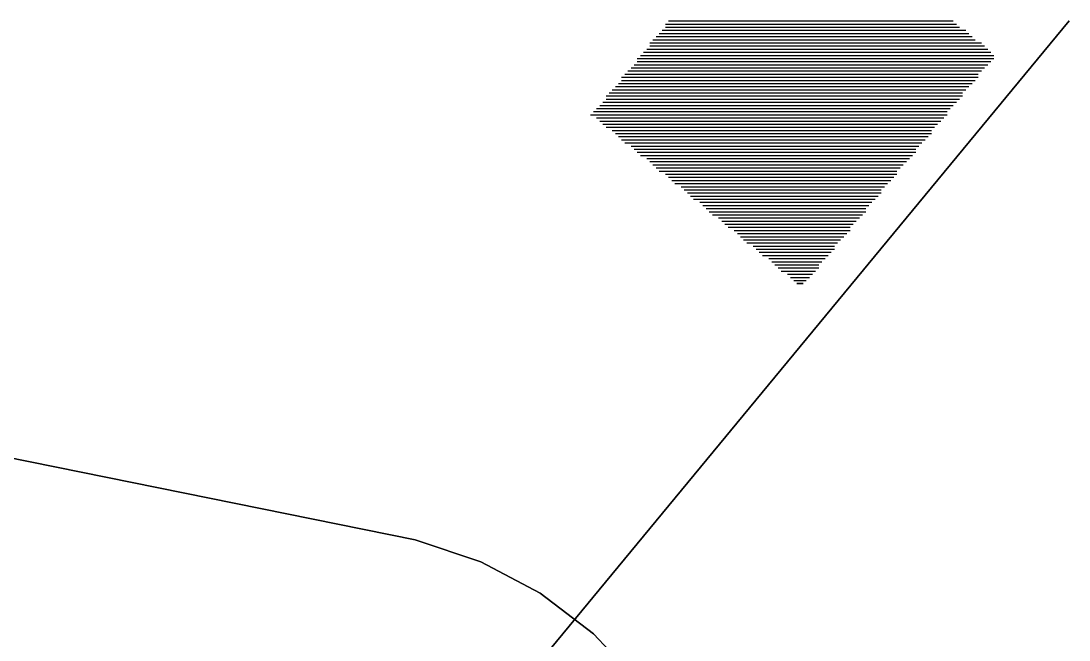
# Model space of a CAD drawing. Extents: x 1 to 210, y 1 to 298.
# Drawn here: x 148.67 to 177.04, y 239.61 to 256.37 of the extents above; entities that cross this region are included whole.
import ezdxf

# ---------------------------------------------------------------- set-up
doc = ezdxf.new("R2010")
doc.units = 0

msp = doc.modelspace()

# ---------------------------------------------------------------- linework, layer by layer
at = {"layer": 'P00000'}
msp.add_lwpolyline([(159.342664, 242.315991), (161.120667, 241.723327), (159.342664, 242.315991)], dxfattribs=at)
at = {"layer": 'P00001'}
msp.add_lwpolyline([(161.120667, 241.723327), (162.729333, 240.876662), (161.120667, 241.723327)], dxfattribs=at)
at = {"layer": 'P00002'}
msp.add_lwpolyline([(162.729333, 240.876662), (164.168661, 239.775992), (162.729333, 240.876662)], dxfattribs=at)
at = {"layer": 'P00003'}
msp.add_lwpolyline([(164.168661, 239.775992), (165.438664, 238.421327), (164.168661, 239.775992)], dxfattribs=at)
at = {"layer": 'P00015'}
msp.add_lwpolyline([(111.336669, 252.05266), (159.342664, 242.315991), (111.336669, 252.05266)], dxfattribs=at)
at = {"layer": 'P00124'}
msp.add_lwpolyline([(158.580663, 234.018661), (177.037999, 256.370659), (158.580663, 234.018661)], dxfattribs=at)
at = {"layer": 'P01262'}
msp.add_lwpolyline([(166.200665, 256.370659), (173.90533, 256.370659)], dxfattribs=at)
at = {"layer": 'P01263'}
msp.add_lwpolyline([(166.115991, 256.285993), (173.989994, 256.285993)], dxfattribs=at)
at = {"layer": 'P01264'}
msp.add_lwpolyline([(166.115991, 256.201327), (174.074668, 256.201327)], dxfattribs=at)
at = {"layer": 'P01265'}
msp.add_lwpolyline([(166.031328, 256.116659), (174.243994, 256.116659)], dxfattribs=at)
at = {"layer": 'P01266'}
msp.add_lwpolyline([(165.946665, 256.031993), (174.328668, 256.031993)], dxfattribs=at)
at = {"layer": 'P01267'}
msp.add_lwpolyline([(165.862001, 255.947327), (174.413331, 255.947327)], dxfattribs=at)
at = {"layer": 'P01268'}
msp.add_lwpolyline([(165.777327, 255.862661), (174.497994, 255.862661)], dxfattribs=at)
at = {"layer": 'P01269'}
msp.add_lwpolyline([(165.692664, 255.777992), (174.667332, 255.777992)], dxfattribs=at)
at = {"layer": 'P01270'}
msp.add_lwpolyline([(165.692664, 255.693326), (174.751995, 255.693326)], dxfattribs=at)
at = {"layer": 'P01271'}
msp.add_lwpolyline([(165.608001, 255.60866), (174.836658, 255.60866)], dxfattribs=at)
at = {"layer": 'P01272'}
msp.add_lwpolyline([(165.523327, 255.523995), (174.921332, 255.523995)], dxfattribs=at)
at = {"layer": 'P01273'}
msp.add_lwpolyline([(165.438664, 255.439326), (175.005995, 255.439326)], dxfattribs=at)
at = {"layer": 'P01274'}
msp.add_lwpolyline([(165.354, 255.35466), (175.005995, 255.35466)], dxfattribs=at)
at = {"layer": 'P01275'}
msp.add_lwpolyline([(165.354, 255.269994), (174.921332, 255.269994)], dxfattribs=at)
at = {"layer": 'P01276'}
msp.add_lwpolyline([(165.269326, 255.185325), (174.836658, 255.185325)], dxfattribs=at)
at = {"layer": 'P01277'}
msp.add_lwpolyline([(165.184663, 255.10066), (174.751995, 255.10066)], dxfattribs=at)
at = {"layer": 'P01278'}
msp.add_lwpolyline([(165.1, 255.015994), (174.667332, 255.015994)], dxfattribs=at)
at = {"layer": 'P01279'}
msp.add_lwpolyline([(165.015326, 254.931328), (174.582658, 254.931328)], dxfattribs=at)
at = {"layer": 'P01280'}
msp.add_lwpolyline([(164.930663, 254.846659), (174.582658, 254.846659)], dxfattribs=at)
at = {"layer": 'P01281'}
msp.add_lwpolyline([(164.930663, 254.761993), (174.497994, 254.761993)], dxfattribs=at)
at = {"layer": 'P01282'}
msp.add_lwpolyline([(164.846, 254.677327), (174.413331, 254.677327)], dxfattribs=at)
at = {"layer": 'P01283'}
msp.add_lwpolyline([(164.761326, 254.592659), (174.328668, 254.592659)], dxfattribs=at)
at = {"layer": 'P01284'}
msp.add_lwpolyline([(164.676662, 254.507993), (174.243994, 254.507993)], dxfattribs=at)
at = {"layer": 'P01285'}
msp.add_lwpolyline([(164.591999, 254.423327), (174.159331, 254.423327)], dxfattribs=at)
at = {"layer": 'P01286'}
msp.add_lwpolyline([(164.507325, 254.338661), (174.159331, 254.338661)], dxfattribs=at)
at = {"layer": 'P01287'}
msp.add_lwpolyline([(164.507325, 254.253992), (174.074668, 254.253992)], dxfattribs=at)
at = {"layer": 'P01288'}
msp.add_lwpolyline([(164.422662, 254.169326), (173.989994, 254.169326)], dxfattribs=at)
at = {"layer": 'P01289'}
msp.add_lwpolyline([(164.337999, 254.084661), (173.90533, 254.084661)], dxfattribs=at)
at = {"layer": 'P01290'}
msp.add_lwpolyline([(164.253325, 253.999992), (173.820667, 253.999992)], dxfattribs=at)
at = {"layer": 'P01291'}
msp.add_lwpolyline([(164.168661, 253.915326), (173.735993, 253.915326)], dxfattribs=at)
at = {"layer": 'P01292'}
msp.add_lwpolyline([(164.083998, 253.83066), (173.735993, 253.83066)], dxfattribs=at)
at = {"layer": 'P01293'}
msp.add_lwpolyline([(164.253325, 253.745994), (173.65133, 253.745994)], dxfattribs=at)
at = {"layer": 'P01294'}
msp.add_lwpolyline([(164.337999, 253.661326), (173.566667, 253.661326)], dxfattribs=at)
at = {"layer": 'P01295'}
msp.add_lwpolyline([(164.422662, 253.57666), (173.481993, 253.57666)], dxfattribs=at)
at = {"layer": 'P01296'}
msp.add_lwpolyline([(164.507325, 253.491994), (173.397329, 253.491994)], dxfattribs=at)
at = {"layer": 'P01297'}
msp.add_lwpolyline([(164.676662, 253.407328), (173.312666, 253.407328)], dxfattribs=at)
at = {"layer": 'P01298'}
msp.add_lwpolyline([(164.761326, 253.322659), (173.312666, 253.322659)], dxfattribs=at)
at = {"layer": 'P01299'}
msp.add_lwpolyline([(164.846, 253.237993), (173.227992, 253.237993)], dxfattribs=at)
at = {"layer": 'P01300'}
msp.add_lwpolyline([(164.930663, 253.153327), (173.143329, 253.153327)], dxfattribs=at)
at = {"layer": 'P01301'}
msp.add_lwpolyline([(165.015326, 253.068659), (173.058666, 253.068659)], dxfattribs=at)
at = {"layer": 'P01302'}
msp.add_lwpolyline([(165.184663, 252.983993), (172.973992, 252.983993)], dxfattribs=at)
at = {"layer": 'P01303'}
msp.add_lwpolyline([(165.269326, 252.899324), (172.889329, 252.899324)], dxfattribs=at)
at = {"layer": 'P01304'}
msp.add_lwpolyline([(165.354, 252.814661), (172.889329, 252.814661)], dxfattribs=at)
at = {"layer": 'P01305'}
msp.add_lwpolyline([(165.438664, 252.729992), (172.804665, 252.729992)], dxfattribs=at)
at = {"layer": 'P01306'}
msp.add_lwpolyline([(165.608001, 252.645329), (172.719991, 252.645329)], dxfattribs=at)
at = {"layer": 'P01307'}
msp.add_lwpolyline([(165.692664, 252.560661), (172.635328, 252.560661)], dxfattribs=at)
at = {"layer": 'P01308'}
msp.add_lwpolyline([(165.777327, 252.475992), (172.550665, 252.475992)], dxfattribs=at)
at = {"layer": 'P01309'}
msp.add_lwpolyline([(165.862001, 252.391329), (172.465991, 252.391329)], dxfattribs=at)
at = {"layer": 'P01310'}
msp.add_lwpolyline([(165.946665, 252.30666), (172.381328, 252.30666)], dxfattribs=at)
at = {"layer": 'P01311'}
msp.add_lwpolyline([(166.115991, 252.221992), (172.381328, 252.221992)], dxfattribs=at)
at = {"layer": 'P01312'}
msp.add_lwpolyline([(166.200665, 252.137328), (172.296665, 252.137328)], dxfattribs=at)
at = {"layer": 'P01313'}
msp.add_lwpolyline([(166.285328, 252.05266), (172.212001, 252.05266)], dxfattribs=at)
at = {"layer": 'P01314'}
msp.add_lwpolyline([(166.369991, 251.967991), (172.127327, 251.967991)], dxfattribs=at)
at = {"layer": 'P01315'}
msp.add_lwpolyline([(166.539329, 251.883328), (172.042664, 251.883328)], dxfattribs=at)
at = {"layer": 'P01316'}
msp.add_lwpolyline([(166.623992, 251.798659), (171.958001, 251.798659)], dxfattribs=at)
at = {"layer": 'P01317'}
msp.add_lwpolyline([(166.708666, 251.713991), (171.958001, 251.713991)], dxfattribs=at)
at = {"layer": 'P01318'}
msp.add_lwpolyline([(166.793329, 251.629328), (171.873327, 251.629328)], dxfattribs=at)
at = {"layer": 'P01319'}
msp.add_lwpolyline([(166.877992, 251.544659), (171.788664, 251.544659)], dxfattribs=at)
at = {"layer": 'P01320'}
msp.add_lwpolyline([(167.047329, 251.459996), (171.704, 251.459996)], dxfattribs=at)
at = {"layer": 'P01321'}
msp.add_lwpolyline([(167.131993, 251.375327), (171.619326, 251.375327)], dxfattribs=at)
at = {"layer": 'P01322'}
msp.add_lwpolyline([(167.216667, 251.290658), (171.534663, 251.290658)], dxfattribs=at)
at = {"layer": 'P01323'}
msp.add_lwpolyline([(167.30133, 251.205995), (171.534663, 251.205995)], dxfattribs=at)
at = {"layer": 'P01324'}
msp.add_lwpolyline([(167.385993, 251.121327), (171.45, 251.121327)], dxfattribs=at)
at = {"layer": 'P01325'}
msp.add_lwpolyline([(167.55533, 251.036658), (171.365326, 251.036658)], dxfattribs=at)
at = {"layer": 'P01326'}
msp.add_lwpolyline([(167.639994, 250.951995), (171.280663, 250.951995)], dxfattribs=at)
at = {"layer": 'P01327'}
msp.add_lwpolyline([(167.724668, 250.867326), (171.196, 250.867326)], dxfattribs=at)
at = {"layer": 'P01328'}
msp.add_lwpolyline([(167.809331, 250.782658), (171.111326, 250.782658)], dxfattribs=at)
at = {"layer": 'P01329'}
msp.add_lwpolyline([(167.978668, 250.697994), (171.111326, 250.697994)], dxfattribs=at)
at = {"layer": 'P01330'}
msp.add_lwpolyline([(168.063331, 250.613326), (171.026662, 250.613326)], dxfattribs=at)
at = {"layer": 'P01331'}
msp.add_lwpolyline([(168.147994, 250.528663), (170.941999, 250.528663)], dxfattribs=at)
at = {"layer": 'P01332'}
msp.add_lwpolyline([(168.232658, 250.443994), (170.857325, 250.443994)], dxfattribs=at)
at = {"layer": 'P01333'}
msp.add_lwpolyline([(168.317332, 250.359325), (170.772662, 250.359325)], dxfattribs=at)
at = {"layer": 'P01334'}
msp.add_lwpolyline([(168.486658, 250.274662), (170.687999, 250.274662)], dxfattribs=at)
at = {"layer": 'P01335'}
msp.add_lwpolyline([(168.571332, 250.189994), (170.687999, 250.189994)], dxfattribs=at)
at = {"layer": 'P01336'}
msp.add_lwpolyline([(168.655995, 250.105325), (170.603325, 250.105325)], dxfattribs=at)
at = {"layer": 'P01337'}
msp.add_lwpolyline([(168.740658, 250.020662), (170.518661, 250.020662)], dxfattribs=at)
at = {"layer": 'P01338'}
msp.add_lwpolyline([(168.909996, 249.935993), (170.433998, 249.935993)], dxfattribs=at)
at = {"layer": 'P01339'}
msp.add_lwpolyline([(168.994659, 249.851325), (170.349324, 249.851325)], dxfattribs=at)
at = {"layer": 'P01340'}
msp.add_lwpolyline([(169.079333, 249.766661), (170.264661, 249.766661)], dxfattribs=at)
at = {"layer": 'P01341'}
msp.add_lwpolyline([(169.163996, 249.681993), (170.264661, 249.681993)], dxfattribs=at)
at = {"layer": 'P01342'}
msp.add_lwpolyline([(169.248659, 249.597324), (170.179998, 249.597324)], dxfattribs=at)
at = {"layer": 'P01343'}
msp.add_lwpolyline([(169.417997, 249.512661), (170.095335, 249.512661)], dxfattribs=at)
at = {"layer": 'P01344'}
msp.add_lwpolyline([(169.50266, 249.427992), (170.010661, 249.427992)], dxfattribs=at)
at = {"layer": 'P01345'}
msp.add_lwpolyline([(169.587334, 249.343329), (169.925997, 249.343329)], dxfattribs=at)
at = {"layer": 'P01346'}
msp.add_lwpolyline([(169.671997, 249.25866), (169.841334, 249.25866), (169.671997, 249.25866)], dxfattribs=at)

doc.saveas('drawing.dxf')
